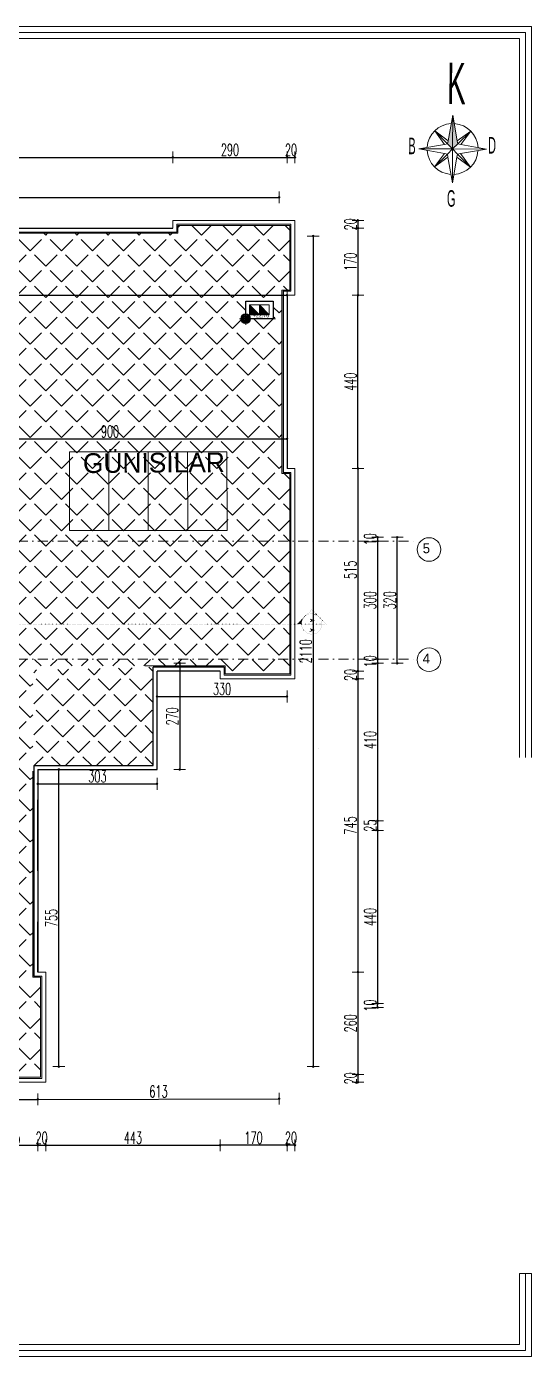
# Model space of a CAD drawing. Header units: millimetres. Extents: x -16104 to 67872, y -88009 to 12107.
# Drawn here: x 34166 to 35448, y -8330 to -4952 of the extents above; entities that cross this region are included whole.
import ezdxf
from ezdxf.enums import TextEntityAlignment as Align

# ---------------------------------------------------------------- set-up
doc = ezdxf.new("R2010")
doc.units = ezdxf.units.MM
doc.linetypes.add('ACAD_ISO07W100', pattern=[3, 0, -3])
doc.linetypes.add('DASHDOTX2', pattern=[50.8, 25.4, -12.7, 0, -12.7])
doc.layers.get('0').update_dxf_attribs({"color": 241})
for name, color, linetype, lineweight in [('AKS', 1, 'ACAD_ISO07W100', 5), ('akslar', 144, 'Continuous', 20), ('baca', 46, 'Continuous', 5), ('balkon', 6, 'Continuous', 5), ('c05', 32, 'Continuous', 13), ('duvar', 123, 'Continuous', 25), ('KOTLAR', 5, 'Continuous', 20), ('MEKAN ADI', 31, 'Continuous', 5), ('OLCU', 54, 'Continuous', 13), ('PAFTA ADI', 41, 'Continuous', 5), ('pencere', 5, 'Continuous', 5), ('SıVA', 40, 'Continuous', 9), ('TARAMA', 8, 'Continuous', 15), ('YAZI', 22, 'Continuous', 18), ('ÇİZGİ', 253, 'Continuous', 18)]:
    doc.layers.add(name, color=color, linetype=linetype, lineweight=lineweight)
doc.styles.add('DIM', font='Txttw.shx', dxfattribs={"width": 0.6})
doc.styles.add('DIMENSIONS', font='simplex', dxfattribs={"width": 0.8})
doc.styles.add('MEKAN ADI', font='stylu.ttf', dxfattribs={"width": 0.5, "height": 25})
doc.styles.add('TSIMPLEX', font='tsimplex', dxfattribs={"width": 0.8})
doc.dimstyles.new('50', dxfattribs={"dimscale": 0, "dimtxt": 30, "dimasz": 1, "dimexe": 0, "dimexo": 2, "dimgap": 4, "dimtad": 1, "dimdec": 0, "dimzin": 0, "dimdsep": 46, "dimtxsty": 'DIM', "dimblk1": 'DOT', "dimblk2": 'DOT', "dimsah": 1, "dimcen": 1.5, "dimdle": 3, "dimse1": 1, "dimse2": 1, "dimclrd": 256, "dimclre": 9, "dimclrt": 256, "dimadec": 0, "dimazin": 0, "dimtfac": 0.24, "dimtdec": 0, "dimtix": 1, "dimtmove": 2, "dimatfit": 3, "dimldrblk": 'DOT', "dimfxl": 0, "dimtolj": 1, "dimtzin": 15, "dimarcsym": 0})

# ---------------------------------------------------------------- blocks, each defined once
blk = doc.blocks.new('DOT')
for p, q in [((-2, 0), (0, 0)), ((0, 15), (0, -15)), ((2, 0), (0, 0))]:
    blk.add_line(p, q)
blk.add_circle((0, 0), 2)
blk = doc.blocks.new('*D1104')
at = {"layer": 'Defpoints', "color": 0, "transparency": 16777216}
for p in [(34059, -7759.1), (34194, -7759.1), (34194, -7794.1)]:
    blk.add_point(p, dxfattribs=at)
at = {"layer": 'OLCU', "lineweight": -2, "transparency": 16777216}
blk.add_line((34060, -7794.1), (34193, -7794.1), dxfattribs=at)
at = {"layer": 'OLCU', "lineweight": -2, "transparency": 16777216, "rotation": 180}
blk.add_blockref('DOT', (34059, -7794.1), dxfattribs=at)
at = {"layer": 'OLCU', "lineweight": -2, "transparency": 16777216}
blk.add_blockref('DOT', (34194, -7794.1), dxfattribs=at)
at = {"layer": 'OLCU', "transparency": 16777216, "insert": (34126.5, -7775.1), "char_height": 30, "attachment_point": 5, "style": 'DIM'}
blk.add_mtext('\\A1;135', dxfattribs=at)
blk = doc.blocks.new('*D1111')
at = {"layer": 'Defpoints', "color": 0, "transparency": 16777216}
for p in [(34972, -6609.6), (35007, -7354.1), (35007, -7354.1)]:
    blk.add_point(p, dxfattribs=at)
at = {"layer": 'OLCU', "lineweight": -2, "transparency": 16777216}
blk.add_line((35007, -6610.6), (35007, -7353.1), dxfattribs=at)
for p, rotation in [((35007, -6609.6), 90), ((35007, -7354.1), 270)]:
    blk.add_blockref('DOT', p, dxfattribs=dict(at, rotation=rotation))
at = {"layer": 'OLCU', "transparency": 16777216, "insert": (34988, -6981.8), "char_height": 30, "attachment_point": 5, "rotation": 90, "style": 'DIM'}
blk.add_mtext('\\A1;745', dxfattribs=at)
blk = doc.blocks.new('*D1112')
at = {"layer": 'Defpoints', "color": 0, "transparency": 16777216}
for p in [(35057, -6259.6), (35057, -6559.6), (35057, -6559.6)]:
    blk.add_point(p, dxfattribs=at)
at = {"layer": 'OLCU', "lineweight": -2, "transparency": 16777216}
blk.add_line((35057, -6260.6), (35057, -6558.6), dxfattribs=at)
for p, rotation in [((35057, -6259.6), 90), ((35057, -6559.6), 270)]:
    blk.add_blockref('DOT', p, dxfattribs=dict(at, rotation=rotation))
at = {"layer": 'OLCU', "transparency": 16777216, "insert": (35038, -6409.6), "char_height": 30, "attachment_point": 5, "rotation": 90, "style": 'DIM'}
blk.add_mtext('\\A1;300', dxfattribs=at)
blk = doc.blocks.new('*D1113')
at = {"layer": 'Defpoints', "color": 0, "transparency": 16777216}
for p in [(35057, -6559.6), (35057, -6969.6), (35057, -6969.6)]:
    blk.add_point(p, dxfattribs=at)
at = {"layer": 'OLCU', "lineweight": -2, "transparency": 16777216}
blk.add_line((35057, -6560.6), (35057, -6968.6), dxfattribs=at)
for p, rotation in [((35057, -6559.6), 90), ((35057, -6969.6), 270)]:
    blk.add_blockref('DOT', p, dxfattribs=dict(at, rotation=rotation))
at = {"layer": 'OLCU', "transparency": 16777216, "insert": (35038, -6764.6), "char_height": 30, "attachment_point": 5, "rotation": 90, "style": 'DIM'}
blk.add_mtext('\\A1;410', dxfattribs=at)
blk = doc.blocks.new('*D1114')
at = {"layer": 'Defpoints', "color": 0, "transparency": 16777216}
for p in [(35057, -6969.6), (35057, -6994.1), (35057, -6994.1)]:
    blk.add_point(p, dxfattribs=at)
at = {"layer": 'OLCU', "lineweight": -2, "transparency": 16777216}
for p, q in [((35057, -6968.6), (35057, -6967.6)), ((35057, -6969.6), (35057, -6994.1)), ((35057, -6995.1), (35057, -6996.1))]:
    blk.add_line(p, q, dxfattribs=at)
for p, rotation in [((35057, -6969.6), 270), ((35057, -6994.1), 90)]:
    blk.add_blockref('DOT', p, dxfattribs=dict(at, rotation=rotation))
at = {"layer": 'OLCU', "transparency": 16777216, "insert": (35038, -6981.8), "char_height": 30, "attachment_point": 5, "rotation": 90, "style": 'DIM'}
blk.add_mtext('\\A1;25', dxfattribs=at)
blk = doc.blocks.new('*D1115')
at = {"layer": 'Defpoints', "color": 0, "transparency": 16777216}
for p in [(35057, -6994.1), (35057, -7434.1), (35057, -7434.1)]:
    blk.add_point(p, dxfattribs=at)
at = {"layer": 'OLCU', "lineweight": -2, "transparency": 16777216}
blk.add_line((35057, -6995.1), (35057, -7433.1), dxfattribs=at)
for p, rotation in [((35057, -6994.1), 90), ((35057, -7434.1), 270)]:
    blk.add_blockref('DOT', p, dxfattribs=dict(at, rotation=rotation))
at = {"layer": 'OLCU', "transparency": 16777216, "insert": (35038, -7214.1), "char_height": 30, "attachment_point": 5, "rotation": 90, "style": 'DIM'}
blk.add_mtext('\\A1;440', dxfattribs=at)
blk = doc.blocks.new('*D1116')
at = {"layer": 'Defpoints', "color": 0, "transparency": 16777216}
for p in [(35022, -7434), (35022, -7444.1), (35057, -7434)]:
    blk.add_point(p, dxfattribs=at)
at = {"layer": 'OLCU', "lineweight": -2, "transparency": 16777216}
for p, q in [((35057, -7433), (35057, -7432)), ((35057, -7444.1), (35057, -7434)), ((35057, -7445.1), (35057, -7446.1))]:
    blk.add_line(p, q, dxfattribs=at)
for p, rotation in [((35057, -7434), 270), ((35057, -7444.1), 90)]:
    blk.add_blockref('DOT', p, dxfattribs=dict(at, rotation=rotation))
at = {"layer": 'OLCU', "transparency": 16777216, "insert": (35038, -7439.1), "char_height": 30, "attachment_point": 5, "rotation": 90, "style": 'DIM'}
blk.add_mtext('\\A1;10', dxfattribs=at)
blk = doc.blocks.new('*D1117')
at = {"layer": 'Defpoints', "color": 0, "transparency": 16777216}
for p in [(35072, -6249.6), (35107, -6249.6), (35072, -6569.6)]:
    blk.add_point(p, dxfattribs=at)
at = {"layer": 'OLCU', "lineweight": -2, "transparency": 16777216}
blk.add_line((35107, -6568.6), (35107, -6250.6), dxfattribs=at)
for p, rotation in [((35107, -6249.6), 90), ((35107, -6569.6), 270)]:
    blk.add_blockref('DOT', p, dxfattribs=dict(at, rotation=rotation))
at = {"layer": 'OLCU', "transparency": 16777216, "insert": (35088, -6409.6), "char_height": 30, "attachment_point": 5, "rotation": 90, "style": 'DIM'}
blk.add_mtext('\\A1;320', dxfattribs=at)
blk = doc.blocks.new('*D1118')
at = {"layer": 'Defpoints', "color": 0, "transparency": 16777216}
for p in [(32727, -5284.6), (34537, -5284.6), (34537, -5319.6)]:
    blk.add_point(p, dxfattribs=at)
at = {"layer": 'OLCU', "lineweight": -2, "transparency": 16777216}
blk.add_line((32728, -5284.6), (34536, -5284.6), dxfattribs=at)
at = {"layer": 'OLCU', "lineweight": -2, "transparency": 16777216, "rotation": 180}
blk.add_blockref('DOT', (32727, -5284.6), dxfattribs=at)
at = {"layer": 'OLCU', "lineweight": -2, "transparency": 16777216}
blk.add_blockref('DOT', (34537, -5284.6), dxfattribs=at)
at = {"layer": 'OLCU', "transparency": 16777216, "insert": (33632, -5265.6), "char_height": 30, "attachment_point": 5, "style": 'DIM'}
blk.add_mtext('\\A1;1810', dxfattribs=at)
blk = doc.blocks.new('*D1132')
at = {"layer": 'Defpoints', "color": 0, "transparency": 16777216}
for p in [(34827, -7694.1), (34847, -7694.1), (34827, -7794.1)]:
    blk.add_point(p, dxfattribs=at)
at = {"layer": 'OLCU', "lineweight": -2, "transparency": 16777216}
for p, q in [((34826, -7794.1), (34825, -7794.1)), ((34847, -7794.1), (34827, -7794.1)), ((34848, -7794.1), (34849, -7794.1))]:
    blk.add_line(p, q, dxfattribs=at)
blk.add_blockref('DOT', (34827, -7794.1), dxfattribs=at)
at = {"layer": 'OLCU', "lineweight": -2, "transparency": 16777216, "rotation": 180}
blk.add_blockref('DOT', (34847, -7794.1), dxfattribs=at)
at = {"layer": 'OLCU', "transparency": 16777216, "insert": (34837, -7775.1), "char_height": 30, "attachment_point": 5, "style": 'DIM'}
blk.add_mtext('\\A1;20', dxfattribs=at)
blk = doc.blocks.new('*D1133')
at = {"layer": 'Defpoints', "color": 0, "transparency": 16777216}
for p in [(34657, -7694.1), (34827, -7694.1), (34657, -7794.1)]:
    blk.add_point(p, dxfattribs=at)
at = {"layer": 'OLCU', "lineweight": -2, "transparency": 16777216}
blk.add_line((34826, -7794.1), (34658, -7794.1), dxfattribs=at)
at = {"layer": 'OLCU', "lineweight": -2, "transparency": 16777216, "rotation": 180}
blk.add_blockref('DOT', (34657, -7794.1), dxfattribs=at)
at = {"layer": 'OLCU', "lineweight": -2, "transparency": 16777216}
blk.add_blockref('DOT', (34827, -7794.1), dxfattribs=at)
at = {"layer": 'OLCU', "transparency": 16777216, "insert": (34742, -7775.1), "char_height": 30, "attachment_point": 5, "style": 'DIM'}
blk.add_mtext('\\A1;170', dxfattribs=at)
blk = doc.blocks.new('*D1134')
at = {"layer": 'Defpoints', "color": 0, "transparency": 16777216}
for p in [(34214, -7794.1), (34657, -7794.1), (34657, -7794.1)]:
    blk.add_point(p, dxfattribs=at)
at = {"layer": 'OLCU', "lineweight": -2, "transparency": 16777216}
blk.add_line((34215, -7794.1), (34656, -7794.1), dxfattribs=at)
at = {"layer": 'OLCU', "lineweight": -2, "transparency": 16777216, "rotation": 180}
blk.add_blockref('DOT', (34214, -7794.1), dxfattribs=at)
at = {"layer": 'OLCU', "lineweight": -2, "transparency": 16777216}
blk.add_blockref('DOT', (34657, -7794.1), dxfattribs=at)
at = {"layer": 'OLCU', "transparency": 16777216, "insert": (34435.5, -7775.1), "char_height": 30, "attachment_point": 5, "style": 'DIM'}
blk.add_mtext('\\A1;443', dxfattribs=at)
blk = doc.blocks.new('*D1135')
at = {"layer": 'Defpoints', "color": 0, "transparency": 16777216}
for p in [(34907, -5444.6), (34907, -5464.6), (35007, -5464.6)]:
    blk.add_point(p, dxfattribs=at)
at = {"layer": 'OLCU', "lineweight": -2, "transparency": 16777216}
for p, q in [((35007, -5443.6), (35007, -5442.6)), ((35007, -5444.6), (35007, -5464.6)), ((35007, -5465.6), (35007, -5466.6))]:
    blk.add_line(p, q, dxfattribs=at)
for p, rotation in [((35007, -5444.6), 270), ((35007, -5464.6), 90)]:
    blk.add_blockref('DOT', p, dxfattribs=dict(at, rotation=rotation))
at = {"layer": 'OLCU', "transparency": 16777216, "insert": (34988, -5454.6), "char_height": 30, "attachment_point": 5, "rotation": 90, "style": 'DIM'}
blk.add_mtext('\\A1;20', dxfattribs=at)
blk = doc.blocks.new('*D1136')
at = {"layer": 'Defpoints', "color": 0, "transparency": 16777216}
for p in [(34907, -5464.6), (34907, -5634.6), (35007, -5634.6)]:
    blk.add_point(p, dxfattribs=at)
at = {"layer": 'OLCU', "lineweight": -2, "transparency": 16777216}
blk.add_line((35007, -5465.6), (35007, -5633.6), dxfattribs=at)
for p, rotation in [((35007, -5464.6), 90), ((35007, -5634.6), 270)]:
    blk.add_blockref('DOT', p, dxfattribs=dict(at, rotation=rotation))
at = {"layer": 'OLCU', "transparency": 16777216, "insert": (34988, -5549.6), "char_height": 30, "attachment_point": 5, "rotation": 90, "style": 'DIM'}
blk.add_mtext('\\A1;170', dxfattribs=at)
blk = doc.blocks.new('*D1137')
at = {"layer": 'Defpoints', "color": 0, "transparency": 16777216}
for p in [(34907, -6074.9), (34907, -6589.6), (35007, -6589.6)]:
    blk.add_point(p, dxfattribs=at)
at = {"layer": 'OLCU', "lineweight": -2, "transparency": 16777216}
blk.add_line((35007, -6075.9), (35007, -6588.6), dxfattribs=at)
for p, rotation in [((35007, -6074.9), 90), ((35007, -6589.6), 270)]:
    blk.add_blockref('DOT', p, dxfattribs=dict(at, rotation=rotation))
at = {"layer": 'OLCU', "transparency": 16777216, "insert": (34988, -6332.2), "char_height": 30, "attachment_point": 5, "rotation": 90, "style": 'DIM'}
blk.add_mtext('\\A1;515', dxfattribs=at)
blk = doc.blocks.new('*D1138')
at = {"layer": 'Defpoints', "color": 0, "transparency": 16777216}
for p in [(35007, -5634.6), (35007, -5634.6), (35007, -6074.9)]:
    blk.add_point(p, dxfattribs=at)
at = {"layer": 'OLCU', "lineweight": -2, "transparency": 16777216}
blk.add_line((35007, -6073.9), (35007, -5635.6), dxfattribs=at)
for p, rotation in [((35007, -5634.6), 90), ((35007, -6074.9), 270)]:
    blk.add_blockref('DOT', p, dxfattribs=dict(at, rotation=rotation))
at = {"layer": 'OLCU', "transparency": 16777216, "insert": (34988, -5854.7), "char_height": 30, "attachment_point": 5, "rotation": 90, "style": 'DIM'}
blk.add_mtext('\\A1;440', dxfattribs=at)
blk = doc.blocks.new('*D1139')
at = {"layer": 'Defpoints', "color": 0, "transparency": 16777216}
for p in [(34907, -7354.1), (34907, -7614.1), (35007, -7614.1)]:
    blk.add_point(p, dxfattribs=at)
at = {"layer": 'OLCU', "lineweight": -2, "transparency": 16777216}
blk.add_line((35007, -7355.1), (35007, -7613.1), dxfattribs=at)
for p, rotation in [((35007, -7354.1), 90), ((35007, -7614.1), 270)]:
    blk.add_blockref('DOT', p, dxfattribs=dict(at, rotation=rotation))
at = {"layer": 'OLCU', "transparency": 16777216, "insert": (34988, -7484.1), "char_height": 30, "attachment_point": 5, "rotation": 90, "style": 'DIM'}
blk.add_mtext('\\A1;260', dxfattribs=at)
blk = doc.blocks.new('*D1140')
at = {"layer": 'Defpoints', "color": 0, "transparency": 16777216}
for p in [(34907, -7614.1), (34907, -7634.1), (35007, -7634.1)]:
    blk.add_point(p, dxfattribs=at)
at = {"layer": 'OLCU', "lineweight": -2, "transparency": 16777216}
for p, q in [((35007, -7613.1), (35007, -7612.1)), ((35007, -7614.1), (35007, -7634.1)), ((35007, -7635.1), (35007, -7636.1))]:
    blk.add_line(p, q, dxfattribs=at)
for p, rotation in [((35007, -7614.1), 270), ((35007, -7634.1), 90)]:
    blk.add_blockref('DOT', p, dxfattribs=dict(at, rotation=rotation))
at = {"layer": 'OLCU', "transparency": 16777216, "insert": (34988, -7624.1), "char_height": 30, "attachment_point": 5, "rotation": 90, "style": 'DIM'}
blk.add_mtext('\\A1;20', dxfattribs=at)
blk = doc.blocks.new('*D1148')
at = {"layer": 'Defpoints', "color": 0, "transparency": 16777216}
for p in [(34194, -7794.1), (34214, -7794.1), (34214, -7794.1)]:
    blk.add_point(p, dxfattribs=at)
at = {"layer": 'OLCU', "lineweight": -2, "transparency": 16777216}
for p, q in [((34193, -7794.1), (34192, -7794.1)), ((34194, -7794.1), (34214, -7794.1)), ((34215, -7794.1), (34216, -7794.1))]:
    blk.add_line(p, q, dxfattribs=at)
blk.add_blockref('DOT', (34194, -7794.1), dxfattribs=at)
at = {"layer": 'OLCU', "lineweight": -2, "transparency": 16777216, "rotation": 180}
blk.add_blockref('DOT', (34214, -7794.1), dxfattribs=at)
at = {"layer": 'OLCU', "transparency": 16777216, "insert": (34204, -7775.1), "char_height": 30, "attachment_point": 5, "style": 'DIM'}
blk.add_mtext('\\A1;20', dxfattribs=at)
blk = doc.blocks.new('*D1149')
at = {"layer": 'Defpoints', "color": 0, "transparency": 16777216}
for p in [(35007, -6589.6), (35007, -6609.6), (35007, -6609.6)]:
    blk.add_point(p, dxfattribs=at)
at = {"layer": 'OLCU', "lineweight": -2, "transparency": 16777216}
for p, q in [((35007, -6588.6), (35007, -6587.6)), ((35007, -6589.6), (35007, -6609.6)), ((35007, -6610.6), (35007, -6611.6))]:
    blk.add_line(p, q, dxfattribs=at)
for p, rotation in [((35007, -6589.6), 270), ((35007, -6609.6), 90)]:
    blk.add_blockref('DOT', p, dxfattribs=dict(at, rotation=rotation))
at = {"layer": 'OLCU', "transparency": 16777216, "insert": (34988, -6599.6), "char_height": 30, "attachment_point": 5, "rotation": 90, "style": 'DIM'}
blk.add_mtext('\\A1;20', dxfattribs=at)
blk = doc.blocks.new('*D1150')
at = {"layer": 'Defpoints', "color": 0, "transparency": 16777216}
for p in [(34537, -5284.6), (34827, -5284.6), (34827, -5284.6)]:
    blk.add_point(p, dxfattribs=at)
at = {"layer": 'OLCU', "lineweight": -2, "transparency": 16777216}
blk.add_line((34538, -5284.6), (34826, -5284.6), dxfattribs=at)
at = {"layer": 'OLCU', "lineweight": -2, "transparency": 16777216, "rotation": 180}
blk.add_blockref('DOT', (34537, -5284.6), dxfattribs=at)
at = {"layer": 'OLCU', "lineweight": -2, "transparency": 16777216}
blk.add_blockref('DOT', (34827, -5284.6), dxfattribs=at)
at = {"layer": 'OLCU', "transparency": 16777216, "insert": (34682, -5265.6), "char_height": 30, "attachment_point": 5, "style": 'DIM'}
blk.add_mtext('\\A1;290', dxfattribs=at)
blk = doc.blocks.new('*D1151')
at = {"layer": 'Defpoints', "color": 0, "transparency": 16777216}
for p in [(34827, -5284.6), (34847, -5284.6), (34847, -5284.6)]:
    blk.add_point(p, dxfattribs=at)
at = {"layer": 'OLCU', "lineweight": -2, "transparency": 16777216}
for p, q in [((34826, -5284.6), (34825, -5284.6)), ((34827, -5284.6), (34847, -5284.6)), ((34848, -5284.6), (34849, -5284.6))]:
    blk.add_line(p, q, dxfattribs=at)
blk.add_blockref('DOT', (34827, -5284.6), dxfattribs=at)
at = {"layer": 'OLCU', "lineweight": -2, "transparency": 16777216, "rotation": 180}
blk.add_blockref('DOT', (34847, -5284.6), dxfattribs=at)
at = {"layer": 'OLCU', "transparency": 16777216, "insert": (34837, -5265.6), "char_height": 30, "attachment_point": 5, "style": 'DIM'}
blk.add_mtext('\\A1;20', dxfattribs=at)
blk = doc.blocks.new('*D1156')
at = {"layer": 'Defpoints', "color": 0, "transparency": 16777216}
for p in [(35007, -6559.6), (35007, -6569.6), (35057, -6569.6)]:
    blk.add_point(p, dxfattribs=at)
at = {"layer": 'OLCU', "lineweight": -2, "transparency": 16777216}
for p, q in [((35057, -6558.6), (35057, -6557.6)), ((35057, -6559.6), (35057, -6569.6)), ((35057, -6570.6), (35057, -6571.6))]:
    blk.add_line(p, q, dxfattribs=at)
for p, rotation in [((35057, -6559.6), 270), ((35057, -6569.6), 90)]:
    blk.add_blockref('DOT', p, dxfattribs=dict(at, rotation=rotation))
at = {"layer": 'OLCU', "transparency": 16777216, "insert": (35038, -6564.6), "char_height": 30, "attachment_point": 5, "rotation": 90, "style": 'DIM'}
blk.add_mtext('\\A1;10', dxfattribs=at)
blk = doc.blocks.new('*D1166')
at = {"layer": 'Defpoints', "color": 0, "transparency": 16777216}
for p in [(33927.5, -5999.9), (34827, -5999.9), (34827, -5999.9)]:
    blk.add_point(p, dxfattribs=at)
at = {"layer": 'OLCU', "lineweight": -2, "transparency": 16777216}
blk.add_line((33928.5, -5999.9), (34826, -5999.9), dxfattribs=at)
at = {"layer": 'OLCU', "lineweight": -2, "transparency": 16777216, "rotation": 180}
blk.add_blockref('DOT', (33927.5, -5999.9), dxfattribs=at)
at = {"layer": 'OLCU', "lineweight": -2, "transparency": 16777216}
blk.add_blockref('DOT', (34827, -5999.9), dxfattribs=at)
at = {"layer": 'OLCU', "transparency": 16777216, "insert": (34377.3, -5980.9), "char_height": 30, "attachment_point": 5, "style": 'DIM'}
blk.add_mtext('\\A1;900', dxfattribs=at)
blk = doc.blocks.new('*D1173')
at = {"layer": 'Defpoints', "color": 0, "transparency": 16777216}
for p in [(32437, -5634.6), (34827, -5634.6), (34827, -5634.6)]:
    blk.add_point(p, dxfattribs=at)
at = {"layer": 'OLCU', "lineweight": -2, "transparency": 16777216}
blk.add_line((32438, -5634.6), (34826, -5634.6), dxfattribs=at)
at = {"layer": 'OLCU', "lineweight": -2, "transparency": 16777216, "rotation": 180}
blk.add_blockref('DOT', (32437, -5634.6), dxfattribs=at)
at = {"layer": 'OLCU', "lineweight": -2, "transparency": 16777216}
blk.add_blockref('DOT', (34827, -5634.6), dxfattribs=at)
at = {"layer": 'OLCU', "transparency": 16777216, "insert": (33632, -5615.6), "char_height": 30, "attachment_point": 5, "style": 'DIM'}
blk.add_mtext('\\A1;2390', dxfattribs=at)
blk = doc.blocks.new('*D1054')
at = {"layer": 'Defpoints', "color": 0, "transparency": 16777216}
for p in [(32457, -5386.4), (34807, -5386.4), (34807, -5386.4)]:
    blk.add_point(p, dxfattribs=at)
at = {"layer": 'OLCU', "lineweight": -2, "transparency": 16777216}
blk.add_line((32458, -5386.4), (34806, -5386.4), dxfattribs=at)
at = {"layer": 'OLCU', "lineweight": -2, "transparency": 16777216, "rotation": 180}
blk.add_blockref('DOT', (32457, -5386.4), dxfattribs=at)
at = {"layer": 'OLCU', "lineweight": -2, "transparency": 16777216}
blk.add_blockref('DOT', (34807, -5386.4), dxfattribs=at)
at = {"layer": 'OLCU', "transparency": 16777216, "insert": (33632, -5367.4), "char_height": 30, "attachment_point": 5, "style": 'DIM'}
blk.add_mtext('\\A1;2350', dxfattribs=at)
blk = doc.blocks.new('*D1056')
at = {"layer": 'Defpoints', "color": 0, "transparency": 16777216}
for p in [(34893.4, -5484.6), (34893.4, -7594.1), (34893.4, -7594.1)]:
    blk.add_point(p, dxfattribs=at)
at = {"layer": 'OLCU', "lineweight": -2, "transparency": 16777216}
blk.add_line((34893.4, -5485.6), (34893.4, -7593.1), dxfattribs=at)
for p, rotation in [((34893.4, -5484.6), 90), ((34893.4, -7594.1), 270)]:
    blk.add_blockref('DOT', p, dxfattribs=dict(at, rotation=rotation))
at = {"layer": 'OLCU', "transparency": 16777216, "insert": (34874.4, -6539.3), "char_height": 30, "attachment_point": 5, "rotation": 90, "style": 'DIM'}
blk.add_mtext('\\A1;2110', dxfattribs=at)
blk = doc.blocks.new('*D2442')
at = {"layer": 'Defpoints', "color": 0, "transparency": 16777216}
for p in [(33069, -7680), (34194, -7677.3), (34194, -7677.3)]:
    blk.add_point(p, dxfattribs=at)
at = {"layer": 'OLCU', "lineweight": -2, "transparency": 16777216}
blk.add_line((33070, -7680), (34193, -7677.3), dxfattribs=at)
for p, rotation in [((33069, -7680), 180.1399202823359), ((34194, -7677.3), 0.1399202823359238)]:
    blk.add_blockref('DOT', p, dxfattribs=dict(at, rotation=rotation))
at = {"layer": 'OLCU', "transparency": 16777216, "insert": (33631.5, -7659.6), "char_height": 30, "attachment_point": 5, "rotation": 0.1399, "style": 'DIM'}
blk.add_mtext('\\A1;1125', dxfattribs=at)
blk = doc.blocks.new('*D2444')
at = {"layer": 'Defpoints', "color": 0, "transparency": 16777216}
for p in [(34497, -6654.1), (34827, -6654.1), (34827, -6654.1)]:
    blk.add_point(p, dxfattribs=at)
at = {"layer": 'OLCU', "lineweight": -2, "transparency": 16777216}
blk.add_line((34498, -6654.1), (34826, -6654.1), dxfattribs=at)
at = {"layer": 'OLCU', "lineweight": -2, "transparency": 16777216, "rotation": 180}
blk.add_blockref('DOT', (34497, -6654.1), dxfattribs=at)
at = {"layer": 'OLCU', "lineweight": -2, "transparency": 16777216}
blk.add_blockref('DOT', (34827, -6654.1), dxfattribs=at)
at = {"layer": 'OLCU', "transparency": 16777216, "insert": (34662, -6635.1), "char_height": 30, "attachment_point": 5, "style": 'DIM'}
blk.add_mtext('\\A1;330', dxfattribs=at)
blk = doc.blocks.new('*D2445')
at = {"layer": 'Defpoints', "color": 0, "transparency": 16777216}
for p in [(34194, -6839.6), (34497, -6839.6), (34497, -6875.9)]:
    blk.add_point(p, dxfattribs=at)
at = {"layer": 'OLCU', "lineweight": -2, "transparency": 16777216}
blk.add_line((34195, -6875.9), (34496, -6875.9), dxfattribs=at)
at = {"layer": 'OLCU', "lineweight": -2, "transparency": 16777216, "rotation": 180}
blk.add_blockref('DOT', (34194, -6875.9), dxfattribs=at)
at = {"layer": 'OLCU', "lineweight": -2, "transparency": 16777216}
blk.add_blockref('DOT', (34497, -6875.9), dxfattribs=at)
at = {"layer": 'OLCU', "transparency": 16777216, "insert": (34345.5, -6856.9), "char_height": 30, "attachment_point": 5, "style": 'DIM'}
blk.add_mtext('\\A1;303', dxfattribs=at)
blk = doc.blocks.new('*D2446')
at = {"layer": 'Defpoints', "color": 0, "transparency": 16777216}
for p in [(34194, -7677.3), (34807, -7675.8), (34807, -7675.8)]:
    blk.add_point(p, dxfattribs=at)
at = {"layer": 'OLCU', "lineweight": -2, "transparency": 16777216}
blk.add_line((34195, -7677.3), (34806, -7675.8), dxfattribs=at)
for p, rotation in [((34194, -7677.3), 180.1399202823376), ((34807, -7675.8), 0.1399202823375777)]:
    blk.add_blockref('DOT', p, dxfattribs=dict(at, rotation=rotation))
at = {"layer": 'OLCU', "transparency": 16777216, "insert": (34500.5, -7657.5), "char_height": 30, "attachment_point": 5, "rotation": 0.1399, "style": 'DIM'}
blk.add_mtext('\\A1;613', dxfattribs=at)
blk = doc.blocks.new('*D2449')
at = {"layer": 'Defpoints', "color": 0, "transparency": 16777216}
for p in [(34522, -6569.6), (34497, -6839.6), (34554.5, -6839.6)]:
    blk.add_point(p, dxfattribs=at)
at = {"layer": 'OLCU', "lineweight": -2, "transparency": 16777216}
blk.add_line((34554.5, -6570.6), (34554.5, -6838.6), dxfattribs=at)
for p, rotation in [((34554.5, -6569.6), 90), ((34554.5, -6839.6), 270)]:
    blk.add_blockref('DOT', p, dxfattribs=dict(at, rotation=rotation))
at = {"layer": 'OLCU', "transparency": 16777216, "insert": (34535.5, -6704.6), "char_height": 30, "attachment_point": 5, "rotation": 90, "style": 'DIM'}
blk.add_mtext('\\A1;270', dxfattribs=at)
blk = doc.blocks.new('*D2450')
at = {"layer": 'Defpoints', "color": 0, "transparency": 16777216}
for p in [(34174, -6839.6), (34247.3, -6839.6), (34174, -7594.1)]:
    blk.add_point(p, dxfattribs=at)
at = {"layer": 'OLCU', "lineweight": -2, "transparency": 16777216}
blk.add_line((34247.3, -7593.1), (34247.3, -6840.6), dxfattribs=at)
for p, rotation in [((34247.3, -6839.6), 90), ((34247.3, -7594.1), 270)]:
    blk.add_blockref('DOT', p, dxfattribs=dict(at, rotation=rotation))
at = {"layer": 'OLCU', "transparency": 16777216, "insert": (34228.3, -7216.8), "char_height": 30, "attachment_point": 5, "rotation": 90, "style": 'DIM'}
blk.add_mtext('\\A1;755', dxfattribs=at)
blk = doc.blocks.new('Kot')
at = {"layer": 'KOTLAR'}
for p, q in [((-0.155, 0), (0.759, 0)), ((0, 0.155), (0, -0.155))]:
    blk.add_line(p, q, dxfattribs=at)
for radius in [0.125, 0.105, 0.085, 0.065, 0.045, 0.045, 0.025]:
    blk.add_circle((0, 0), radius, dxfattribs=at)
at = {"layer": 'YAZI', "style": 'TSIMPLEX', "width": 0.8}
blk.add_attdef('KOTH', (0.184, 0.035), '', height=0.1, dxfattribs=at)
blk = doc.blocks.new('*D3451')
at = {"layer": 'Defpoints', "color": 0, "transparency": 16777216}
for p in [(35007, -6249.6), (35007, -6259.6), (35057, -6259.6)]:
    blk.add_point(p, dxfattribs=at)
at = {"layer": 'OLCU', "lineweight": -2, "transparency": 16777216}
for p, q in [((35057, -6248.6), (35057, -6247.6)), ((35057, -6249.6), (35057, -6259.6)), ((35057, -6260.6), (35057, -6261.6))]:
    blk.add_line(p, q, dxfattribs=at)
for p, rotation in [((35057, -6249.6), 270), ((35057, -6259.6), 90)]:
    blk.add_blockref('DOT', p, dxfattribs=dict(at, rotation=rotation))
at = {"layer": 'OLCU', "transparency": 16777216, "insert": (35038, -6254.6), "char_height": 30, "attachment_point": 5, "rotation": 90, "style": 'DIM'}
blk.add_mtext('\\A1;10', dxfattribs=at)

msp = doc.modelspace()

# ---------------------------------------------------------------- hatches: boundary and pattern name
h = msp.add_hatch()
h.set_pattern_fill('ANSI35,_O', color=256, angle=45)
h.set_pattern_definition([(90, (0, 0), (-6.35, 1e-15), []), (90, (3.175, 3.175), (-6.35, 1e-15), [7.9375, -1.5875, 0, -1.5875])])
h.paths.add_polyline_path([(34732, -5659.6), (34732, -5684.6), (34757, -5684.6)])
h.paths.add_polyline_path([(34757, -5659.6), (34757, -5684.6), (34782, -5684.6)])
at = {"layer": 'AKS'}
msp.add_hatch(color=1, dxfattribs=at).paths.add_polyline_path([(34852.9, -6469.7), (34871.4, -6451.5, 0.198912), (34863.6, -6469.8)])
msp.add_hatch(color=1, dxfattribs=at).paths.add_polyline_path([(34852.9, -6469.7), (34871.4, -6451.5, 0.198912), (34863.6, -6469.8)])
at = {"layer": 'TARAMA'}
h = msp.add_hatch(dxfattribs=at)
h.set_pattern_fill('ANGLE,_O', color=256, scale=8, angle=45)
h.set_pattern_definition([(45, (-3599.79, -17059.605), (-39.51313, 39.51313), [40.64, -15.24]), (135, (-3599.79, -17059.605), (-39.51313, -39.51313), [40.64, -15.24])])
h.paths.add_polyline_path([(33247, -5477.6), (32714, -5477.6), (32714, -5457.6), (32430, -5457.6), (32430, -5621.6), (32450, -5621.6), (32450, -6087.9), (32430, -6087.9), (32430, -6099.9), (33230.5, -6099.9), (33229, -5921.9), (33247, -5921.9)])
h.paths.add_polyline_path([(32542, -5649.6), (32542, -5694.6), (32472, -5694.6), (32472, -5649.6)], flags=16)
h.paths.add_polyline_path([(32532, -5659.6), (32532, -5684.6), (32482, -5684.6), (32482, -5659.6)], flags=0)
h.paths.add_polyline_path([(32532, -5659.6), (32532, -5684.6), (32507, -5684.6), (32482, -5684.6), (32482, -5659.6), (32507, -5659.6)], flags=0)
h.paths.add_polyline_path([(33230.5, -6099.9), (32430, -6099.9), (32430, -6279.6), (33232, -6279.6)])
h.paths.add_polyline_path([(33232.4, -6319.6), (33232, -6319.6), (33232, -6281.7), (33232, -6279.6), (32430, -6279.6), (32430, -6470.2), (33233.6, -6470.2)])
h.paths.add_polyline_path([(33066.5, -6388.1, -1), (33091.5, -6388.1, -1)], flags=16)
h.paths.add_polyline_path([(33068.5, -6388.1, -1), (33089.5, -6388.1, -1)], flags=0)
h.paths.add_polyline_path([(33070.5, -6388.1, -1), (33087.5, -6388.1, -1)], flags=0)
h.paths.add_polyline_path([(33072.5, -6388.1, -1), (33085.5, -6388.1, -1)], flags=0)
h.paths.add_polyline_path([(33074.5, -6388.1, -1), (33083.5, -6388.1, -1)], flags=0)
h.paths.add_polyline_path([(33076.5, -6388.1, -1), (33081.5, -6388.1, -1)], flags=0)
h.paths.add_polyline_path([(33229, -6516.6), (33234, -6516.5), (33233.6, -6470.2), (32430, -6470.2), (32430, -6559.6), (33229, -6559.6)])
h.paths.add_polyline_path([(32594, -6576.6), (33082, -6576.6), (33082, -7457.1), (33062, -7457.1), (33062, -7621.1), (33226, -7621.1), (33226, -7601.1), (33247, -7601.1), (33247, -6572.6), (33229, -6572.6), (33229, -6559.6), (32430, -6559.6), (32430, -6596.6), (32594, -6596.6)])
h.paths.add_polyline_path([(33541.5, -5477.6), (33247, -5477.6), (33247, -5921.9), (33541.5, -5921.9)])
h.paths.add_polyline_path([(33317, -5849.9), (33317, -5919.9), (33272, -5919.9), (33272, -5849.9)], flags=16)
h.paths.add_polyline_path([(33307, -5859.9), (33307, -5884.9), (33307, -5909.9), (33282, -5909.9), (33282, -5884.9), (33282, -5859.9)], flags=0)
h.paths.add_polyline_path([(33722.5, -5477.6), (33541.5, -5477.6), (33541.5, -5921.9), (33722.5, -5921.9)])
h.paths.add_polyline_path([(34017, -5477.6), (33818, -5477.6), (33818, -5921.9), (33930.5, -5921.9), (33930.5, -6099.9), (34017, -6099.9)])
h.paths.add_polyline_path([(33947, -5849.9), (33992, -5849.9), (33992, -5919.9), (33947, -5919.9)], flags=16)
h.paths.add_polyline_path([(33957, -5859.9), (33982, -5859.9), (33982, -5884.9), (33982, -5909.9), (33957, -5909.9), (33957, -5884.9)], flags=0)
h.paths.add_polyline_path([(33818, -5477.6), (33722.5, -5477.6), (33722.5, -5921.9), (33818, -5921.9)])
h.paths.add_polyline_path([(34814, -5621.6), (34834, -5621.6), (34834, -5457.6), (34550, -5457.6), (34550, -5477.6), (34017, -5477.6), (34017, -6099.9), (34834, -6099.9), (34834, -6087.9), (34814, -6087.9)])
h.paths.add_polyline_path([(34722, -5694.6), (34722, -5649.6), (34792, -5649.6), (34792, -5694.6)], flags=16)
h.paths.add_polyline_path([(34732, -5684.6), (34732, -5659.6), (34757, -5659.6), (34782, -5659.6), (34782, -5684.6), (34757, -5684.6)], flags=0)
h.paths.add_polyline_path([(34017, -6099.9), (33930.5, -6099.9), (33930.5, -6266.6), (33994, -6266.6), (33994, -6206.6), (34017, -6206.6)])
h.paths.add_polyline_path([(34834, -6099.9), (34017, -6099.9), (34017, -6206.6), (34070, -6206.6), (34070, -6279.6), (34834, -6279.6)])
h.paths.add_polyline_path([(34834, -6559.6), (34035, -6559.6), (34035, -6572.6), (34017, -6572.6), (34017, -7601.1), (34072, -7601.1), (34072, -7621.1), (34201, -7621.1), (34201, -7367.1), (34181, -7367.1), (34181, -6576.6), (34670, -6576.6), (34670, -6596.6), (34834, -6596.6)])
h.paths.add_polyline_path([(34834, -6470.2), (34030, -6470.2), (34030, -6516.6), (34035, -6516.6), (34035, -6559.6), (34834, -6559.6)])
h.paths.add_polyline_path([(34834, -6279.6), (34070, -6279.6), (34070, -6282.6), (34035, -6282.6), (34035, -6322.6), (34030, -6322.6), (34030, -6470.2), (34834, -6470.2)])
h.paths.add_polyline_path([(34017, -6572.6), (34007, -6572.6), (33818, -6572.6), (33818, -7601.1), (34017, -7601.1)])
h.paths.add_polyline_path([(33818, -6572.6), (33722.5, -6572.6), (33722.5, -7601.1), (33818, -7601.1)])
h.paths.add_polyline_path([(33722.5, -6572.6), (33541.5, -6572.6), (33541.5, -7601.1), (33722.5, -7601.1)])
h.paths.add_polyline_path([(33664, -7509.1), (33664, -7579.1), (33619, -7579.1), (33619, -7509.1)], flags=16)
h.paths.add_polyline_path([(33654, -7519.1), (33654, -7544.1), (33654, -7569.1), (33629, -7569.1), (33629, -7544.1), (33629, -7519.1)], flags=0)
h.paths.add_polyline_path([(33629, -7004.6), (33559, -7004.6), (33559, -6959.6), (33629, -6959.6)], flags=16)
h.paths.add_polyline_path([(33619, -6994.6), (33594, -6994.6), (33569, -6994.6), (33569, -6969.6), (33594, -6969.6), (33619, -6969.6)], flags=0)
h.paths.add_polyline_path([(33541.5, -6572.6), (33362, -6572.6, -0.405453), (33262, -6669.6), (33262, -6572.6), (33247, -6572.6), (33247, -7601.1), (33541.5, -7601.1)])
h.paths.add_polyline_path([(32803.9, -5958.4), (32865.2, -5958.4), (32865.2, -6003.4), (32803.9, -6003.4)], flags=24)
h.paths.add_polyline_path([(33094.8, -6387.1), (33138.7, -6387.1), (33138.7, -6372.1), (33094.8, -6372.1)], flags=24)
h.paths.add_polyline_path([(33225, -6331.8), (33269.1, -6331.8), (33269.1, -6376.8), (33225, -6376.8)], flags=9)
h.paths.add_polyline_path([(33371, -5725.4), (33371, -5664.1), (33416, -5664.1), (33416, -5725.4)], flags=24)
h.paths.add_polyline_path([(33592.8, -5593.1), (33671.3, -5593.1), (33671.3, -5638.1), (33592.8, -5638.1)], flags=24)
h.paths.add_polyline_path([(34346.7, -5958.4), (34407.9, -5958.4), (34407.9, -6003.4), (34346.7, -6003.4)], flags=24)
h.paths.add_polyline_path([(34100.5, -6576.8), (34100.5, -6501.8), (34145.5, -6501.8), (34145.5, -6576.8)], flags=9)
h.paths.add_polyline_path([(33995, -6331.8), (34039.1, -6331.8), (34039.1, -6376.8), (33995, -6376.8)], flags=9)
h.paths.add_polyline_path([(33239.4, -6581.6), (33239.4, -6537.5), (33284.4, -6537.5), (33284.4, -6581.6)], flags=9)
h.paths.add_polyline_path([(33371, -6581.6), (33371, -6537.5), (33416, -6537.5), (33416, -6581.6)], flags=9)
h.paths.add_polyline_path([(33371, -7129.3), (33371, -7054.3), (33416, -7054.3), (33416, -7129.3)], flags=24)
h = msp.add_hatch(dxfattribs=at)
h.set_pattern_fill('ANGLE,_O', color=256, scale=8, angle=45)
h.set_pattern_definition([(45, (0, 0), (-39.51313, 39.51313), [40.64, -15.24]), (135, (0, 0), (-39.51313, -39.51313), [40.64, -15.24])])
h.paths.add_polyline_path([(34487, -6579.6), (34184, -6586.9), (34184, -6829.6), (34487, -6829.6)])
at = {"layer": 'ÇİZGİ'}
h = msp.add_hatch(color=256, dxfattribs=at)
h.paths.add_polyline_path([(35247.5, -5263.4), (35260.5, -5250.6), (35259.2, -5242.8), (35248.2, -5177.3)])
h.paths.add_polyline_path([(35248.2, -5177.3), (35236.1, -5242.7), (35234.7, -5250.4), (35247.5, -5263.4)])

# ---------------------------------------------------------------- linework, layer by layer
for p, q in [((34487, -6829.6), (34487, -6579.6)), ((34497, -6839.6), (34497, -6589.6)), ((34184, -6829.6), (34487, -6829.6)), ((34194, -6839.6), (34497, -6839.6))]:
    msp.add_line(p, q)
at = {"layer": 'AKS', "color": 1, "linetype": 'ACAD_ISO07W100'}
for p, q in [((34889.8, -6433.3), (34852.9, -6469.7)), ((34926.2, -6470.2), (34889.8, -6433.3)), ((34926.2, -6470.2), (32317.9, -6470.2))]:
    msp.add_line(p, q, dxfattribs=at)
at = {"layer": 'AKS', "linetype": 'ByBlock'}
for centre in [(35187.6, -6280.7), (35187.6, -6560.7)]:
    msp.add_circle(centre, 30, dxfattribs=at)
at = {"layer": 'AKS', "color": 1, "linetype": 'ACAD_ISO07W100'}
msp.add_circle((34889.6, -6470), 25.9, dxfattribs=at)
at = {"layer": 'akslar', "linetype": 'DASHDOTX2'}
for p, q in [((32107, -6259.6), (35157, -6259.6)), ((32107, -6559.6), (35157, -6559.6))]:
    msp.add_line(p, q, dxfattribs=at)
at = {"layer": 'baca'}
for points in [[(34732, -5659.6), (34757, -5659.6), (34757, -5684.6), (34732, -5684.6), (34732, -5659.6), (34757, -5684.6)], [(34757, -5659.6), (34782, -5659.6), (34782, -5684.6), (34757, -5684.6), (34757, -5659.6), (34782, -5684.6)]]:
    msp.add_lwpolyline(points, dxfattribs=at)
at = {"layer": 'balkon'}
for p, q in [((34537, -5444.6), (34847, -5444.6)), ((34537, -5464.6), (34537, -5444.6)), ((34547, -5454.6), (34837, -5454.6)), ((34547, -5474.6), (34547, -5454.6)), ((34837, -5624.6), (34837, -5454.6)), ((34847, -5634.6), (34847, -5444.6)), ((34817, -5624.6), (34837, -5624.6)), ((34827, -5634.6), (34847, -5634.6)), ((34827, -6074.9), (34847, -6074.9)), ((34847, -6074.9), (34847, -6609.6)), ((34817, -6084.9), (34837, -6084.9)), ((34837, -6084.9), (34837, -6599.6)), ((34667, -6579.6), (34667, -6599.6)), ((34657, -6589.6), (34657, -6609.6)), ((34657, -6609.6), (34847, -6609.6)), ((34667, -6599.6), (34837, -6599.6)), ((34194, -7354.1), (34214, -7354.1)), ((34214, -7354.1), (34214, -7634.1)), ((34184, -7364.1), (34204, -7364.1)), ((34204, -7364.1), (34204, -7624.1)), ((34069, -7624.1), (34204, -7624.1)), ((34059, -7634.1), (34214, -7634.1))]:
    msp.add_line(p, q, dxfattribs=at)
at = {"layer": 'c05'}
msp.add_line((35417.6, -8120), (35447.6, -8120), dxfattribs=at)
for points in [[(35447.6, -8120), (35447.6, -8330.3), (31917.3, -8330.3), (31917.3, -4952.5), (35447.6, -4952.5), (35447.6, -6808.6)], [(35432.6, -8120), (35432.6, -8315.3), (31932.3, -8315.3), (31932.3, -4967.5), (35432.6, -4967.5), (35432.6, -6808.6)], [(35417.6, -8120), (35417.6, -8300.3), (31947.3, -8300.3), (31947.3, -4982.5), (35417.6, -4982.5), (35417.6, -6808.6)]]:
    msp.add_lwpolyline(points, dxfattribs=at)
at = {"layer": 'duvar'}
for p, q in [((32839.5, -5464.6), (34424.5, -5464.6)), ((34142, -5464.6), (34294.5, -5464.6)), ((34424.5, -5464.6), (34537, -5464.6)), ((32839.5, -5474.6), (34424.5, -5474.6)), ((34424.5, -5474.6), (34547, -5474.6)), ((34817, -5624.6), (34817, -5789.7)), ((34827, -5634.6), (34827, -5789.7)), ((34817, -5789.7), (34817, -5919.7)), ((34827, -5789.7), (34827, -5919.7)), ((34817, -5919.7), (34817, -6084.9)), ((34827, -5919.7), (34827, -6074.9)), ((34667, -6579.6), (34487, -6579.6)), ((34657, -6589.6), (34497, -6589.6)), ((34184, -6829.6), (34184, -7226.6)), ((34194, -6839.6), (34194, -7226.6)), ((34194, -7096.6), (34194, -6916.8)), ((34194, -6916.8), (34194, -7096.6)), ((34184, -7226.6), (34184, -7364.1)), ((34194, -7354.1), (34194, -7226.6)), ((34194, -7226.6), (34194, -7354.1))]:
    msp.add_line(p, q, dxfattribs=at)
msp.add_lwpolyline([(34722, -5649.6), (34792, -5649.6), (34792, -5694.6), (34722, -5694.6)], close=True, dxfattribs=at)
at = {"layer": 'OLCU'}
msp.add_line((34907, -6786.8), (34907, -6786.8), dxfattribs=at)
at = {"layer": 'pencere'}
for p, q in [((34674.5, -6032.5), (34274.5, -6032.8)), ((34274.5, -6032.6), (34274.7, -6232.6)), ((34374.5, -6032.5), (34374.7, -6232.5)), ((34474.5, -6032.4), (34474.7, -6232.4)), ((34574.5, -6032.3), (34574.7, -6232.3)), ((34674.5, -6032.5), (34674.7, -6232.5)), ((34501.5, -6232.6), (34274.7, -6232.6)), ((34674.7, -6232.5), (34501.5, -6232.6))]:
    msp.add_line(p, q, dxfattribs=at)
at = {"layer": 'SıVA'}
for points in [[(34467, -6576.6), (34670, -6576.6), (34670, -6596.6), (34834, -6596.6), (34834, -6087.9), (34814, -6087.9), (34814, -5621.6), (34834, -5621.6), (34834, -5457.6), (34550, -5457.6), (34550, -5477.6), (32714, -5477.6)], [(34072, -7621.1), (34201, -7621.1), (34201, -7367.1), (34181, -7367.1), (34181, -6843.7)]]:
    msp.add_lwpolyline(points, dxfattribs=at)
at = {"layer": 'ÇİZGİ'}
for p, q in [((35248.2, -5177.3), (35236.1, -5242.7)), ((35248.2, -5177.3), (35247.5, -5263.4)), ((35259.2, -5242.8), (35248.2, -5177.3)), ((35202.2, -5217.3), (35234.7, -5250.3)), ((35202.2, -5217.3), (35236.1, -5242.7)), ((35202.2, -5217.3), (35227, -5251.7)), ((35293.5, -5218.1), (35259.2, -5242.8)), ((35293.5, -5218.1), (35260.5, -5250.6)), ((35293.5, -5218.1), (35268.2, -5252)), ((35227, -5251.7), (35161.4, -5262.7)), ((35247.5, -5263.4), (35161.4, -5262.7)), ((35226.7, -5274.8), (35161.4, -5262.7)), ((35234.7, -5250.4), (35227, -5251.7)), ((35247.5, -5263.4), (35234.5, -5276.2)), ((35236.1, -5242.7), (35234.7, -5250.4)), ((35247.5, -5263.4), (35234.7, -5250.4)), ((35247.5, -5263.4), (35246.8, -5349.5)), ((35260.5, -5250.6), (35247.5, -5263.4)), ((35247.5, -5263.4), (35333.6, -5264.1)), ((35260, -5276.2), (35247.5, -5263.4)), ((35260.5, -5250.6), (35259.2, -5242.8)), ((35260.5, -5250.6), (35268.2, -5252)), ((35267.8, -5274.9), (35333.6, -5264.1)), ((35268.2, -5252), (35333.6, -5264.1)), ((35201.4, -5308.7), (35226.7, -5274.8)), ((35201.4, -5308.7), (35234.5, -5276.2)), ((35201.4, -5308.7), (35235.7, -5283.9)), ((35234.5, -5276.2), (35226.7, -5274.8)), ((35234.5, -5276.2), (35235.7, -5283.9)), ((35235.7, -5283.9), (35246.8, -5349.5)), ((35246.8, -5349.5), (35258.6, -5283.9)), ((35258.6, -5283.9), (35260, -5276.2)), ((35292.8, -5309.4), (35258.6, -5283.9)), ((35260, -5276.2), (35267.8, -5274.9)), ((35292.8, -5309.4), (35260, -5276.2)), ((35292.8, -5309.4), (35267.8, -5274.9))]:
    msp.add_line(p, q, dxfattribs=at)
for start, end in [(92.9042, 176.1457), (2.915, 86.135), (182.915, 266.135), (272.842, 356.2079)]:
    msp.add_arc((35247.5, -5263.4), 64.6, start, end, dxfattribs=at)

# ---------------------------------------------------------------- block references
at = {"layer": 'KOTLAR', "ltscale": 0.01, "xscale": 100, "yscale": 100, "zscale": 100}
msp.add_blockref('Kot', (34722, -5694.6), dxfattribs=at).add_auto_attribs({'KOTH': '+22.70'})

# ---------------------------------------------------------------- texts
at = {"insert": (34669.2, -6084.9), "char_height": 50, "width": 660.655, "attachment_point": 9, "rotation": 0.3557}
msp.add_mtext('GÜNISILAR', dxfattribs=at)
at = {"layer": 'AKS', "color": 1, "style": 'DIMENSIONS', "width": 0.8}
for p in [(34890.5, -6485.7), (34890.7, -6460.6)]:
    msp.add_text('A', height=10.4, rotation=269.5779, dxfattribs=at).set_placement(p, align=Align.MIDDLE)
at = {"layer": 'AKS', "char_height": 25, "width": 35.659, "attachment_point": 1}
for s, insert in [('5', (35171.5, -6265.1)), ('4', (35171.5, -6545.1))]:
    msp.add_mtext(s, dxfattribs=dict(at, insert=insert))
at = {"layer": 'MEKAN ADI', "style": 'MEKAN ADI', "width": 0.5}
for s, p in [('B', (35134.8, -5276.6)), ('D', (35337.3, -5274.9)), ('D', (35337.3, -5274.9)), ('G', (35233, -5410))]:
    msp.add_text(s, height=42, rotation=359.525, dxfattribs=at).set_placement(p)
at = {"layer": 'PAFTA ADI', "style": 'MEKAN ADI', "width": 0.5}
msp.add_text('K', height=105, rotation=359.525, dxfattribs=at).set_placement((35233.4, -5149.4))

# ---------------------------------------------------------------- dimensions: what is measured, and where the dimension line sits
at = {"layer": 'OLCU'}
for base, p1, p2, picture, middle in [((34537, -5284.6), (32727, -5284.6), (34537, -5319.6), '*D1118', (33632, -5265.6)), ((34827, -5284.6), (34537, -5284.6), (34827, -5284.6), '*D1150', (34682, -5265.6)), ((34847, -5284.6), (34827, -5284.6), (34847, -5284.6), '*D1151', (34837, -5265.6)), ((34807, -5386.4), (32457, -5386.4), (34807, -5386.4), '*D1054', (33632, -5367.4)), ((34827, -5634.6), (32437, -5634.6), (34827, -5634.6), '*D1173', (33632, -5615.6)), ((34827.0433546, -5999.929595), (33927.5433546, -5999.929595), (34827.0433546, -5999.929595), '*D1166', (34377.2933546, -5980.929595)), ((34827, -6654.1), (34497, -6654.1), (34827, -6654.1), '*D2444', (34662, -6635.1)), ((34497, -6875.9), (34194, -6839.6), (34497, -6839.6), '*D2445', (34345.5, -6856.9)), ((34657, -7794.1), (34827, -7694.1), (34657, -7694.1), '*D1133', (34742, -7775.1)), ((34827, -7794.1), (34847, -7694.1), (34827, -7694.1), '*D1132', (34837, -7775.1)), ((34194, -7794.1), (34059, -7759.1), (34194, -7759.1), '*D1104', (34126.5, -7775.1)), ((34214, -7794.1), (34194, -7794.1), (34214, -7794.1), '*D1148', (34204, -7775.1)), ((34657, -7794.1), (34214, -7794.1), (34657, -7794.1), '*D1134', (34435.5, -7775.1))]:
    dim = msp.add_linear_dim(base=base, p1=p1, p2=p2, dimstyle='50', override={"dimscale": 1}, dxfattribs=at)
    dim.commit()
    dim.dimension.update_dxf_attribs({"geometry": picture, "text_midpoint": middle})
for base, p1, p2, picture, middle in [((35007, -5464.6), (34907, -5444.6), (34907, -5464.6), '*D1135', (34988, -5454.6)), ((35007, -5634.6), (34907, -5464.6), (34907, -5634.6), '*D1136', (34988, -5549.6)), ((34893.4158954, -7594.0601116), (34893.4158954, -5484.5601116), (34893.4158954, -7594.0601116), '*D1056', (34874.4158954, -6539.3101116)), ((35007, -5634.6), (35007, -6074.9), (35007, -5634.6), '*D1138', (34988, -5854.7)), ((35007, -6589.6), (34907, -6074.9), (34907, -6589.6), '*D1137', (34988, -6332.2)), ((35057, -6259.6), (35007, -6249.6), (35007, -6259.6), '*D3451', (35038, -6254.6)), ((35107, -6249.6), (35072, -6569.6), (35072, -6249.6), '*D1117', (35088, -6409.6)), ((35057, -6559.6), (35057, -6259.6), (35057, -6559.6), '*D1112', (35038, -6409.6)), ((35057, -6569.6), (35007, -6559.6), (35007, -6569.6), '*D1156', (35038, -6564.6)), ((34554.5, -6839.6), (34522, -6569.6), (34497, -6839.6), '*D2449', (34535.5, -6704.6)), ((35007, -6609.6), (35007, -6589.6), (35007, -6609.6), '*D1149', (34988, -6599.6)), ((35057, -6969.6), (35057, -6559.6), (35057, -6969.6), '*D1113', (35038, -6764.6)), ((35007.0433546, -7354.0601116), (34972.0433546, -6609.5601116), (35007.0433546, -7354.0601116), '*D1111', (34988.0433546, -6981.8101116)), ((34247.3194631, -6839.5601116), (34174.0433546, -7594.0601116), (34174.0433546, -6839.5601116), '*D2450', (34228.3194631, -7216.8101116)), ((35057.0433546, -6994.0601116), (35057.0433546, -6969.5601116), (35057.0433546, -6994.0601116), '*D1114', (35038.0433546, -6981.8101116)), ((35057, -7434.1), (35057, -6994.1), (35057, -7434.1), '*D1115', (35038, -7214.1)), ((35007, -7614.1), (34907, -7354.1), (34907, -7614.1), '*D1139', (34988, -7484.1)), ((35057, -7434), (35022, -7444.1), (35022, -7434), '*D1116', (35038, -7439.1)), ((35007, -7634.1), (34907, -7614.1), (34907, -7634.1), '*D1140', (34988, -7624.1))]:
    dim = msp.add_linear_dim(base=base, p1=p1, p2=p2, angle=90, dimstyle='50', override={"dimscale": 1}, dxfattribs=at)
    dim.commit()
    dim.dimension.update_dxf_attribs({"geometry": picture, "text_midpoint": middle})
for p1, p2, picture, middle in [((33069, -7680), (34194, -7677.3), '*D2442', (33631.5, -7659.6)), ((34194, -7677.3), (34807, -7675.8), '*D2446', (34500.5, -7657.5))]:
    dim = msp.add_aligned_dim(p1=p1, p2=p2, distance=0, dimstyle='50', override={"dimscale": 1}, dxfattribs=at)
    dim.commit()
    dim.dimension.update_dxf_attribs({"geometry": picture, "text_midpoint": middle})

doc.saveas('drawing.dxf')
